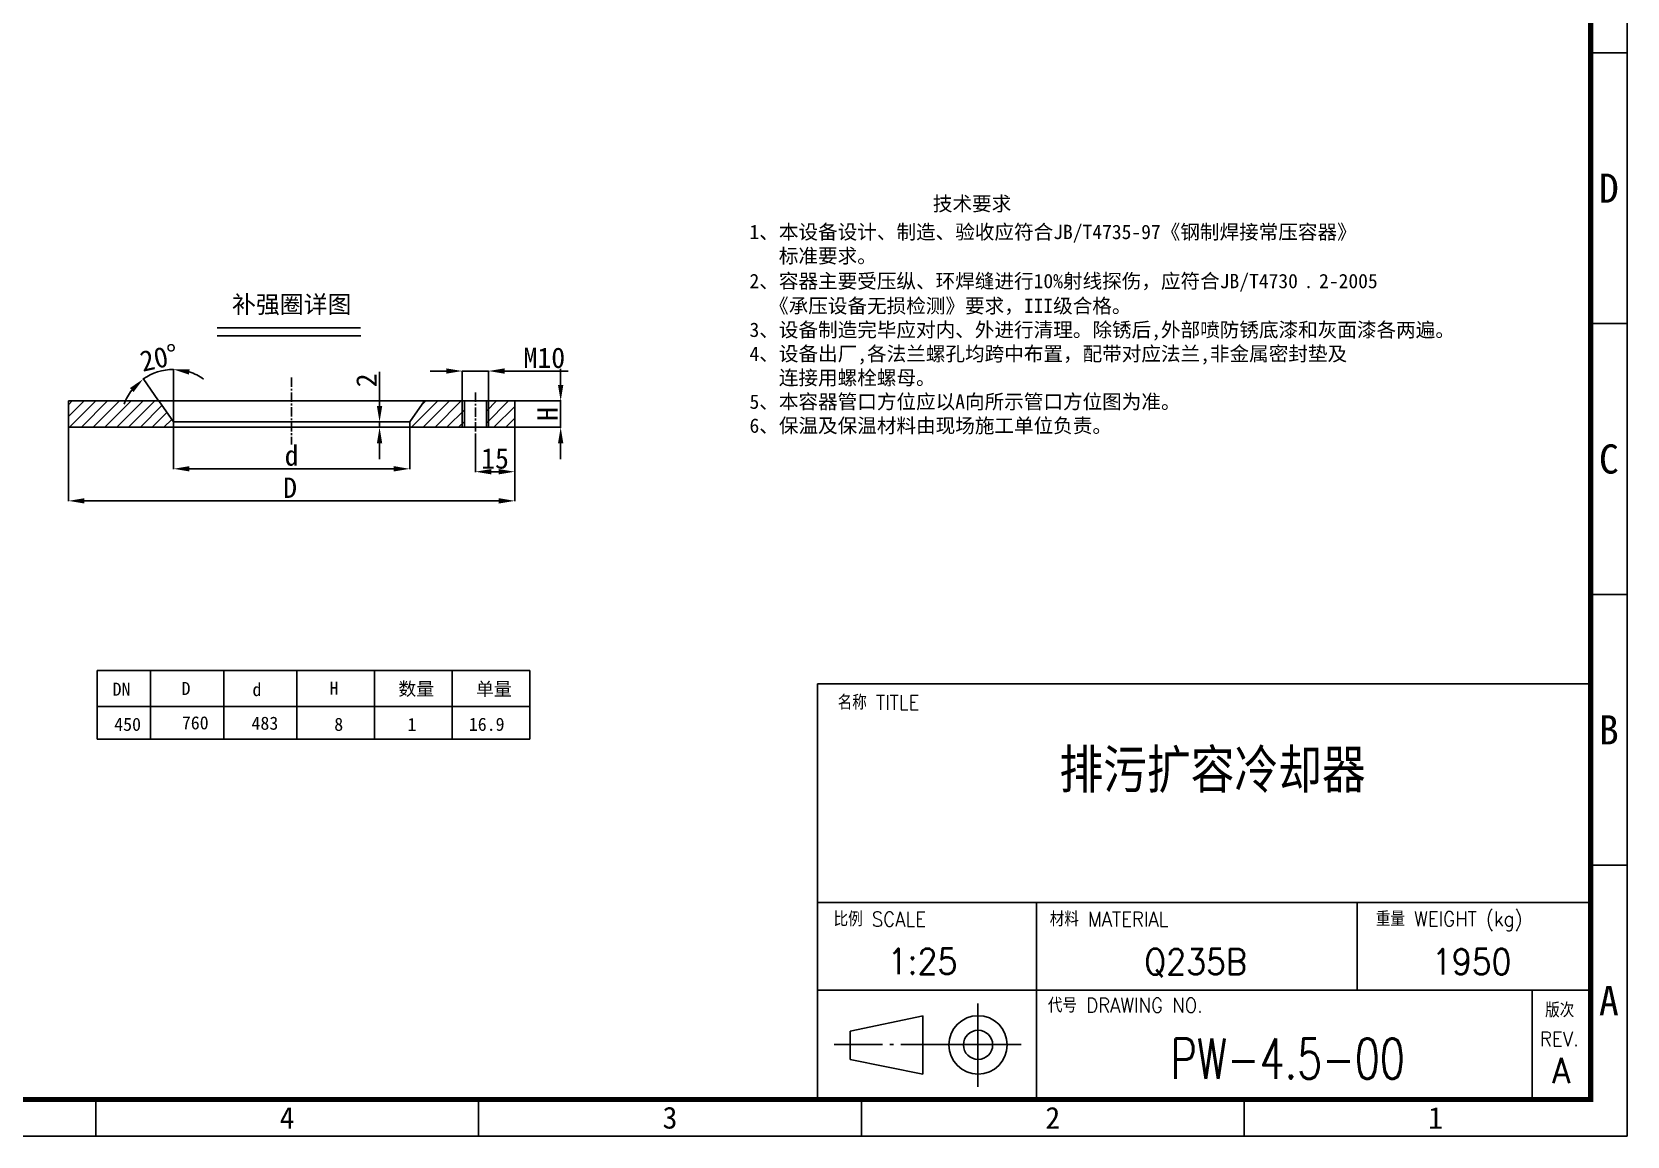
# Model space of a CAD drawing. Header units: millimetres. Extents: x 67658 to 78158, y 1020 to 8445.
# Drawn here: x 72689 to 78158, y 1020 to 4803 of the extents above; entities that cross this region are included whole.
import ezdxf
from ezdxf.enums import TextEntityAlignment as Align

# ---------------------------------------------------------------- set-up
doc = ezdxf.new("R2010")
doc.units = ezdxf.units.MM
doc.linetypes.add('CENTER', pattern=[50.8, 31.75, -6.35, 6.35, -6.35])
for name, color, linetype in [('1轮廓实线层', 7, 'Continuous'), ('BTL_L0', 7, 'Continuous'), ('BTL_L1', 1, 'Continuous'), ('中心线', 1, 'CENTER'), ('剖面线', 8, 'Continuous'), ('绿（粗实）', 7, 'Continuous')]:
    doc.layers.add(name, color=color, linetype=linetype)
doc.styles.add('FANGSONG_GB2312', font='standard.shx', dxfattribs={"bigfont": 'hztxt.shx'})
doc.styles.get("Standard").update_dxf_attribs({"font": 'SimSun.ttf'})
doc.dimstyles.new('ISO-25', dxfattribs={"dimtxt": 70, "dimasz": 55, "dimexe": 1.25, "dimexo": 0.625, "dimgap": 10, "dimtad": 1, "dimdsep": 46, "dimtxsty": 'Standard', "dimcen": 2.5, "dimadec": 0, "dimazin": 0, "dimtfac": 1, "dimtmove": 0, "dimatfit": 3, "dimfxl": 0, "dimarcsym": 0})

# ---------------------------------------------------------------- blocks, each defined once
blk = doc.blocks.new('*D72')
at = {"layer": '1轮廓实线层', "color": 0, "lineweight": -2}
for p, q in [((73174.5, 3448), (73174.5, 3304.8)), ((73984.5, 3448), (73984.5, 3304.8)), ((73229.5, 3306), (73929.5, 3306))]:
    blk.add_line(p, q, dxfattribs=at)
at = {"layer": '1轮廓实线层', "color": 0}
for points in [[(73229.5, 3315.2), (73229.5, 3296.9), (73174.5, 3306)], [(73929.5, 3315.2), (73929.5, 3296.9), (73984.5, 3306)]]:
    blk.add_solid(points, dxfattribs=at)
at = {"layer": 'Defpoints', "color": 0}
for p in [(73174.5, 3448.6), (73984.5, 3448.6), (73984.5, 3306)]:
    blk.add_point(p, dxfattribs=at)
at = {"layer": '1轮廓实线层', "color": 0, "insert": (73579.5, 3351.2), "char_height": 70, "attachment_point": 5}
blk.add_mtext('d', dxfattribs=at)
blk = doc.blocks.new('*D73')
at = {"layer": '1轮廓实线层', "color": 0, "lineweight": -2}
for p, q in [((72814.5, 3448), (72814.5, 3195)), ((74344.5, 3448), (74344.5, 3195)), ((72869.5, 3196.2), (74289.5, 3196.2))]:
    blk.add_line(p, q, dxfattribs=at)
at = {"layer": '1轮廓实线层', "color": 0}
for points in [[(72869.5, 3205.4), (72869.5, 3187), (72814.5, 3196.2)], [(74289.5, 3205.4), (74289.5, 3187), (74344.5, 3196.2)]]:
    blk.add_solid(points, dxfattribs=at)
at = {"layer": 'Defpoints', "color": 0}
for p in [(72814.5, 3448.6), (74344.5, 3448.6), (74344.5, 3196.2)]:
    blk.add_point(p, dxfattribs=at)
at = {"layer": '1轮廓实线层', "color": 0, "insert": (73574.4, 3241.2), "char_height": 70, "attachment_point": 5}
blk.add_mtext('D', dxfattribs=at)
blk = doc.blocks.new('*D74')
at = {"layer": '1轮廓实线层', "color": 0, "lineweight": -2}
for p, q in [((74344.5, 3448), (74344.5, 3294.8)), ((74209.5, 3420.3), (74209.5, 3294.8)), ((74264.5, 3296.1), (74289.5, 3296.1))]:
    blk.add_line(p, q, dxfattribs=at)
at = {"layer": '1轮廓实线层', "color": 0}
for points in [[(74264.5, 3305.2), (74264.5, 3286.9), (74209.5, 3296.1)], [(74289.5, 3305.2), (74289.5, 3286.9), (74344.5, 3296.1)]]:
    blk.add_solid(points, dxfattribs=at)
at = {"layer": 'Defpoints', "color": 0}
for p in [(74344.5, 3448.6), (74209.5, 3420.9), (74344.5, 3296.1)]:
    blk.add_point(p, dxfattribs=at)
at = {"layer": '1轮廓实线层', "color": 0, "insert": (74277, 3341.1), "char_height": 70, "attachment_point": 5}
blk.add_mtext('15', dxfattribs=at)
blk = doc.blocks.new('*D75')
at = {"layer": '1轮廓实线层', "color": 0, "lineweight": -2}
for p, q in [((74109.5, 3641.1), (74054.5, 3641.1)), ((74164.5, 3539.2), (74164.5, 3642.3)), ((74164.5, 3641.1), (74254.5, 3641.1)), ((74254.5, 3539.2), (74254.5, 3642.3)), ((74309.5, 3641.1), (74527.6, 3641.1))]:
    blk.add_line(p, q, dxfattribs=at)
at = {"layer": '1轮廓实线层', "color": 0}
for points in [[(74109.5, 3650.3), (74109.5, 3631.9), (74164.5, 3641.1)], [(74309.5, 3650.3), (74309.5, 3631.9), (74254.5, 3641.1)]]:
    blk.add_solid(points, dxfattribs=at)
at = {"layer": 'Defpoints', "color": 0}
for p in [(74254.5, 3641.1), (74164.5, 3538.6), (74254.5, 3538.6)]:
    blk.add_point(p, dxfattribs=at)
at = {"layer": '1轮廓实线层', "color": 0, "insert": (74446, 3686.1), "char_height": 70, "attachment_point": 5}
blk.add_mtext('M10', dxfattribs=at)
blk = doc.blocks.new('*D76')
at = {"layer": '1轮廓实线层', "color": 0, "lineweight": -2}
for p, q in [((74502, 3593.6), (74502, 3648.6)), ((74345.1, 3538.6), (74503.3, 3538.6)), ((74502, 3538.6), (74502, 3448.6)), ((74345.1, 3448.6), (74503.3, 3448.6)), ((74502, 3393.6), (74502, 3338.6))]:
    blk.add_line(p, q, dxfattribs=at)
at = {"layer": '1轮廓实线层', "color": 0}
for points in [[(74492.9, 3593.6), (74511.2, 3593.6), (74502, 3538.6)], [(74492.9, 3393.6), (74511.2, 3393.6), (74502, 3448.6)]]:
    blk.add_solid(points, dxfattribs=at)
at = {"layer": 'Defpoints', "color": 0}
for p in [(74344.5, 3538.6), (74344.5, 3448.6), (74502, 3448.6)]:
    blk.add_point(p, dxfattribs=at)
at = {"layer": '1轮廓实线层', "color": 0, "insert": (74457, 3493.6), "char_height": 70, "attachment_point": 5, "rotation": 90}
blk.add_mtext('H', dxfattribs=at)
blk = doc.blocks.new('*D77')
at = {"layer": '1轮廓实线层', "color": 0, "lineweight": -2}
for p, q in [((73881.1, 3521.6), (73881.1, 3638.2)), ((73983.9, 3466.6), (73879.9, 3466.6)), ((73983.9, 3448.6), (73879.9, 3448.6)), ((73881.1, 3448.6), (73881.1, 3466.6)), ((73881.1, 3393.6), (73881.1, 3338.6))]:
    blk.add_line(p, q, dxfattribs=at)
at = {"layer": '1轮廓实线层', "color": 0}
for points in [[(73872, 3521.6), (73890.3, 3521.6), (73881.1, 3466.6)], [(73872, 3393.6), (73890.3, 3393.6), (73881.1, 3448.6)]]:
    blk.add_solid(points, dxfattribs=at)
at = {"layer": 'Defpoints', "color": 0}
for p in [(73881.1, 3448.6), (73984.5, 3466.6), (73984.5, 3448.6)]:
    blk.add_point(p, dxfattribs=at)
at = {"layer": '1轮廓实线层', "color": 0, "insert": (73836.1, 3609), "char_height": 70, "attachment_point": 5, "rotation": 90}
blk.add_mtext('2', dxfattribs=at)
blk = doc.blocks.new('*D78')
at = {"layer": '1轮廓实线层', "color": 0, "lineweight": -2}
for p, q in [((73123.7, 3539.1), (73070.6, 3615)), ((73174.5, 3467.2), (73174.5, 3647.8))]:
    blk.add_line(p, q, dxfattribs=at)
for start, end in [(90, 125), (54.8329, 72.4164), (142.5836, 160.1671)]:
    blk.add_arc((73174.5, 3466.6), 179.9, start, end, dxfattribs=at)
at = {"layer": '1轮廓实线层', "color": 0}
for points in [[(73025.2, 3582.6), (73037.9, 3569.3), (73071.3, 3614)], [(73227.4, 3629.1), (73230.2, 3647.2), (73174.5, 3646.5)]]:
    blk.add_solid(points, dxfattribs=at)
at = {"layer": 'Defpoints', "color": 0}
for p in [(73103.2, 3631.8), (73124.1, 3538.6), (73174.5, 3466.6), (73174.5, 3466.6), (73174.5, 3448.6)]:
    blk.add_point(p, dxfattribs=at)
at = {"layer": '1轮廓实线层', "color": 0, "insert": (73125.3, 3686.1), "char_height": 70, "attachment_point": 5, "rotation": 12.632}
blk.add_mtext('20%%D', dxfattribs=at)
blk = doc.blocks.new('BTL1')
at = {"layer": 'BTL_L0'}
for p, q in [((74, 57), (180, 57)), ((74, 0), (74, 57)), ((88.45, 11.5), (78.47, 9.37)), ((88.44, 3.47), (88.44, 11.42)), ((78.47, 9.37), (78.47, 5.48)), ((78.47, 5.48), (88.44, 3.47))]:
    blk.add_line(p, q, dxfattribs=at)
for radius in [4, 2]:
    blk.add_circle((96, 7.5), radius, dxfattribs=at)
at = {"layer": 'BTL_L1'}
for p, q in [((74, 27), (180, 27)), ((104, 0), (104, 27)), ((148, 27), (148, 15)), ((74, 15), (180, 15)), ((95.98, 13.16), (95.98, 1.74)), ((172, 0), (172, 15)), ((76.25, 7.53), (82.91, 7.53)), ((83.91, 7.53), (84.41, 7.53)), ((85.41, 7.53), (101.89, 7.53))]:
    blk.add_line(p, q, dxfattribs=at)
at = {"layer": 'BTL_L0', "style": 'FANGSONG_GB2312'}
blk.add_attdef('TITLE1', text='', height=6, dxfattribs=at).set_placement((128.15, 42.06), align=Align.CENTER)
at = {"layer": 'BTL_L0', "style": 'FANGSONG_GB2312', "width": 0.8}
for tag, p in [('TITLE2', (128.15, 31.95)), ('DWG-NO', (138.47, 2.87))]:
    blk.add_attdef(tag, text='', height=5.5, dxfattribs=at).set_placement(p, align=Align.CENTER)
at = {"layer": 'BTL_L1', "style": 'FANGSONG_GB2312'}
for s, p in [('名称 TITLE', (76.75, 53.44)), ('比例 SCALE', (76.18, 23.74)), ('材料 MATERIAL', (105.83, 23.74)), ('重量 WEIGHT (kg)', (150.54, 23.77)), ('代号 DRAWING NO.', (105.57, 11.93)), ('版次', (173.76, 11.27)), ('REV.', (173.06, 7.31))]:
    blk.add_text(s, height=2, dxfattribs=at).set_placement(p)
at = {"layer": 'BTL_L1', "color": 2, "style": 'FANGSONG_GB2312'}
for tag, p in [('SCALE', (88.37, 17.21)), ('MATERIAL', (125.82, 17.15)), ('WEIGHT', (163.69, 17.16)), ('REV', (175.97, 2.24))]:
    blk.add_attdef(tag, text='', height=3.5, dxfattribs=at).set_placement(p, align=Align.CENTER)
blk = doc.blocks.new('SBWL_A3H')
at = {"layer": 'BTL_L0'}
for p, q in [((420, 148.5), (415, 148.5)), ((210, 0), (210, 5))]:
    blk.add_line(p, q, dxfattribs=at)
at = {"layer": 'BTL_L0', "const_width": 0.7}
blk.add_lwpolyline([(25, 5), (415, 5), (415, 292), (25, 292)], close=True, dxfattribs=at)
at = {"layer": 'BTL_L1'}
for p, q in [((420, 0), (420, 297)), ((420, 111.38), (415, 111.38)), ((420, 74.25), (415, 74.25)), ((420, 37.12), (415, 37.12)), ((262.5, 0), (262.5, 5)), ((315, 0), (315, 5)), ((367.5, 0), (367.5, 5)), ((0, 0), (420, 0))]:
    blk.add_line(p, q, dxfattribs=at)
for s, height, p in [('D', 4, (417.5, 129.93)), ('C', 4, (417.5, 92.81)), ('B', 4, (417.5, 55.68)), ('4', 3, (236.25, 2.5)), ('3', 3, (288.75, 2.5)), ('2', 3, (341.25, 2.5)), ('1', 3, (393.75, 2.5))]:
    blk.add_text(s, height=height, dxfattribs=at).set_placement(p, align=Align.MIDDLE)
blk.add_text('A', height=4, dxfattribs=at).set_placement((417.5, 18.56), align=Align.MIDDLE_CENTER)

msp = doc.modelspace()

# ---------------------------------------------------------------- hatches: boundary and pattern name
at = {"layer": '剖面线'}
h = msp.add_hatch(dxfattribs=at)
h.set_pattern_fill('ANSI31', color=256, scale=9, style=0)
h.set_pattern_definition([(45, (70195.906, -14853.583), (-20.205576, 20.205576), [])])
h.paths.add_polyline_path([(73124.073, 3538.616), (72814.488, 3538.616), (72814.488, 3448.616), (73174.488, 3448.616), (73174.488, 3466.616)])
h.paths.add_polyline_path([(74164.488, 3538.616), (74034.903, 3538.616), (73984.488, 3466.616), (73984.488, 3448.616), (74164.488, 3448.616)])
h.paths.add_polyline_path([(74344.488, 3538.616), (74254.488, 3538.616), (74254.488, 3448.616), (74344.488, 3448.616)])
h.paths.add_polyline_path([(74171.778, 3538.616), (74164.488, 3538.616), (74164.488, 3448.616), (74171.778, 3448.616)])
h.paths.add_polyline_path([(74254.488, 3538.616), (74247.198, 3538.616), (74247.198, 3448.616), (74254.488, 3448.616)])

# ---------------------------------------------------------------- linework, layer by layer
at = {"layer": '1轮廓实线层'}
for p, q in [((73324.047, 3788.699), (73816.219, 3788.699)), ((73324.047, 3761.764), (73817.227, 3761.764)), ((74164.488, 3538.616), (74164.488, 3448.616)), ((74254.488, 3538.616), (74254.488, 3448.616))]:
    msp.add_line(p, q, dxfattribs=at)
at = {"layer": '1轮廓实线层', "ltscale": 5}
for p, q in [((73095.5, 2614.531), (73095.5, 2379.469)), ((73347.188, 2614.531), (73347.188, 2379.469)), ((73597.474, 2614.531), (73597.474, 2379.469)), ((73863.62, 2614.531), (73863.62, 2379.469)), ((73863.62, 2614.531), (73863.62, 2379.469)), ((74129.722, 2614.531), (74129.722, 2379.469)), ((74395.825, 2491.669), (72913.3, 2491.669))]:
    msp.add_line(p, q, dxfattribs=at)
at = {"layer": '中心线'}
for p, q in [((73579.488, 3618.405), (73579.488, 3389.783)), ((74209.488, 3567.189), (74209.488, 3420.944)), ((75382.907, 2569.544), (78032.987, 2569.544)), ((75382.907, 2569.544), (78032.987, 2569.544)), ((75382.907, 2569.544), (78032.987, 2569.544))]:
    msp.add_line(p, q, dxfattribs=at)
at = {"layer": '绿（粗实）'}
for p, q in [((72814.488, 3538.616), (74344.488, 3538.616)), ((72814.488, 3448.616), (72814.488, 3538.616)), ((73174.488, 3466.616), (73124.073, 3538.616)), ((73984.488, 3466.616), (74034.903, 3538.616)), ((74171.778, 3538.616), (74171.778, 3448.616)), ((74247.198, 3538.616), (74247.198, 3448.616)), ((74344.488, 3538.616), (74344.488, 3448.616)), ((74344.488, 3448.616), (72814.488, 3448.616)), ((73174.488, 3466.616), (73174.488, 3448.616)), ((73174.488, 3466.616), (73984.488, 3466.616)), ((73984.488, 3466.616), (73984.488, 3448.616)), ((73984.488, 3466.616), (73984.488, 3448.616)), ((74395.825, 2614.531), (72913.3, 2614.531)), ((72913.3, 2614.531), (72913.3, 2379.469)), ((74395.825, 2379.469), (72913.3, 2379.469))]:
    msp.add_line(p, q, dxfattribs=at)
at = {"layer": '绿（粗实）', "ltscale": 5}
msp.add_line((74395.825, 2614.531), (74395.825, 2379.469), dxfattribs=at)

# ---------------------------------------------------------------- block references
at = {"layer": '中心线', "xscale": 25, "yscale": 25, "zscale": 25}
msp.add_blockref('SBWL_A3H', (67657.987, 1019.515), dxfattribs=at)
at = {"layer": '中心线'}
ref = msp.add_blockref('BTL1', (73532.987, 1144.515), dxfattribs=dict(at, xscale=25, yscale=25, zscale=25))
ref.add_attrib('TITLE1', '排污扩容冷却器', dxfattribs={"layer": 'BTL_L0', "height": 150, "style": 'FANGSONG_GB2312'}).set_placement((76736.838, 2196.035), align=Align.CENTER)
ref.add_attrib('DWG-NO', 'PW-4.5-00', dxfattribs={"layer": 'BTL_L0', "height": 137.5, "style": 'FANGSONG_GB2312', "width": 0.8}).set_placement((76994.749, 1216.187), align=Align.CENTER)
ref.add_attrib('REV', 'A', dxfattribs={"layer": 'BTL_L1', "color": 2, "height": 87.5, "style": 'FANGSONG_GB2312'}).set_placement((77932.242, 1200.47), align=Align.CENTER)
ref.add_attrib('SCALE', '1:25', dxfattribs={"layer": 'BTL_L1', "color": 2, "height": 87.5, "style": 'FANGSONG_GB2312'}).set_placement((75742.349, 1574.691), align=Align.CENTER)
ref.add_attrib('MATERIAL', 'Q235B', dxfattribs={"layer": 'BTL_L1', "color": 2, "height": 87.5, "style": 'FANGSONG_GB2312'}).set_placement((76678.604, 1573.219), align=Align.CENTER)
ref.add_attrib('WEIGHT', '1950', dxfattribs={"layer": 'BTL_L1', "color": 2, "height": 87.5, "style": 'FANGSONG_GB2312'}).set_placement((77625.325, 1573.5), align=Align.CENTER)

# ---------------------------------------------------------------- texts
at = {"layer": '1轮廓实线层'}
for s, insert, char_height, width, attachment_point in [('\\pt1284.21;{\\fSimSun|b0|i0|c134|p54;技术要求}', (75778.027, 4239.133), 49.25281, 3084.90565, 1), ('1、本设备设计、制造、验收应符合JB/T4735-97《钢制焊接常压容器》\\P   标准要求。\\P2、容器主要受压纵、环焊缝进行10%射线探伤，应符合JB/T4730{\\fSimSun|b0|i0|c134|p0;\\H1.083x;﹒}2-2005\\P  《承压设备无损检测》要求，III级合格。\\P3、设备制造完毕应对内、外进行清理。除锈后,外部喷防锈底漆和灰面漆各两遍。\\P4、设备出厂,各法兰螺孔均跨中布置，配带对应法兰,非金属密封垫及\\P   连接用螺栓螺母。\\P5、本容器管口方位应以A向所示管口方位图为准。\\P6、保温及保温材料由现场施工单位负责。', (75149.391, 4142.354), 49.25281, 3084.90565, 1), ('补强圈详图', (73375.322, 3899.516), 60.0231, 487.03631, 1), ('450', (73017.396, 2430.237), 44.9867, 496.33846, 5), ('760', (73249.303, 2435.285), 44.9867, 496.33843, 5), ('483', (73488.01, 2434.07), 44.9867, 496.33846, 5), ('8', (73741.154, 2430.237), 44.987, 496.3385, 5), ('1', (73992.146, 2430.237), 44.987, 496.33843, 5), ('16.9', (74248.417, 2430.237), 44.9867, 496.33843, 5)]:
    msp.add_mtext(s, dxfattribs=dict(at, insert=insert, char_height=char_height, width=width, attachment_point=attachment_point))
at = {"layer": '1轮廓实线层', "attachment_point": 5}
for s, insert, char_height in [('DN', (72996.657, 2550.898), 44.9867), ('D', (73217.612, 2553.369), 44.987), ('d', (73460.723, 2549.154), 44.987), ('H', (73724.797, 2554.282), 44.987), ('数量', (74006.969, 2549.154), 44.9867), ('单量', (74273.072, 2549.154), 44.9867)]:
    msp.add_mtext(s, dxfattribs=dict(at, insert=insert, char_height=char_height))

# ---------------------------------------------------------------- dimensions: what is measured, and where the dimension line sits
at = {"layer": '1轮廓实线层'}
dim = msp.add_angular_dim_2l(base=(73103.225, 3631.824), line1=((73174.488, 3466.616), (73124.073, 3538.616)), line2=((73174.488, 3466.616), (73174.488, 3448.616)), text='20%%D', dimstyle='ISO-25', dxfattribs=at)
dim.commit()
dim.dimension.update_dxf_attribs({"geometry": '*D78', "text_midpoint": (73135.141, 3642.183), "dimtype": 162})
for base, p1, p2, text, picture, middle in [((74254.488, 3641.087), (74164.488, 3538.616), (74254.488, 3538.616), 'M10', '*D75', (74446.044, 3686.087)), ((74344.488, 3296.061), (74209.488, 3420.944), (74344.488, 3448.616), '15', '*D74', (74276.988, 3341.061))]:
    dim = msp.add_linear_dim(base=base, p1=p1, p2=p2, text=text, dimstyle='ISO-25', dxfattribs=at)
    dim.commit()
    dim.dimension.update_dxf_attribs({"geometry": picture, "text_midpoint": middle})
dim = msp.add_linear_dim(base=(73881.142, 3448.616), p1=(73984.488, 3466.616), p2=(73984.488, 3448.616), angle=90, text='2', dimstyle='ISO-25', dxfattribs=at)
dim.commit()
dim.dimension.update_dxf_attribs({"geometry": '*D77', "text_midpoint": (73881.142, 3608.951), "dimtype": 160})
dim = msp.add_linear_dim(base=(74502.034, 3448.616), p1=(74344.488, 3538.616), p2=(74344.488, 3448.616), angle=90, text='H', dimstyle='ISO-25', dxfattribs=at)
dim.commit()
dim.dimension.update_dxf_attribs({"geometry": '*D76', "text_midpoint": (74457.034, 3493.616)})
for base, p1, p2, text, picture, middle in [((74344.488, 3196.214), (72814.488, 3448.616), (74344.488, 3448.616), 'D', '*D73', (73574.369, 3196.214)), ((73984.488, 3306.044), (73174.488, 3448.616), (73984.488, 3448.616), 'd', '*D72', (73579.488, 3306.044))]:
    dim = msp.add_linear_dim(base=base, p1=p1, p2=p2, text=text, dimstyle='ISO-25', dxfattribs=at)
    dim.commit()
    dim.dimension.update_dxf_attribs({"geometry": picture, "text_midpoint": middle, "dimtype": 160})

doc.saveas('drawing.dxf')
